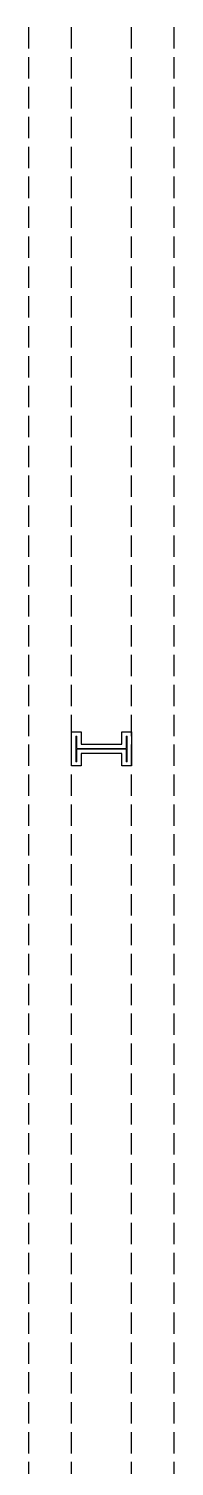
# Model space of a CAD drawing. Extents: x -474411 to 577939, y 0 to 1014176.
# Drawn here: x -211304 to -209604, y 805420 to 822252 of the extents above; entities that cross this region are included whole.
import ezdxf

# ---------------------------------------------------------------- set-up
doc = ezdxf.new("R2010")
doc.units = 0
doc.header["$LTSCALE"] = 1000
doc.header["$MEASUREMENT"] = 0
doc.linetypes.add('DASH', pattern=[0.35, 0.25, -0.1])
doc.layers.add('A-HATCH-2', color=251, linetype='Continuous')
doc.layers.add('A-WINDOW', color=140, linetype='Continuous')
doc.layers.add('S-col', color=2, linetype='Continuous', lineweight=0)

# ---------------------------------------------------------------- blocks, each defined once
blk = doc.blocks.new('w4234324')
at = {"layer": 'A-HATCH-2', "color": 8}
blk.add_lwpolyline([(-210804, 813620), (-210804, 814020), (-210692, 814020), (-210692, 813874), (-210216, 813874), (-210216, 814020), (-210104, 814020), (-210104, 813620), (-210216, 813620), (-210216, 813766), (-210692, 813766), (-210692, 813620)], close=True, dxfattribs=at)
at = {"layer": 'S-col', "color": 8}
blk.add_lwpolyline([(-210754, 813670), (-210754, 813970), (-210742, 813970), (-210742, 813824), (-210166, 813824), (-210166, 813970), (-210154, 813970), (-210154, 813670), (-210166, 813670), (-210166, 813816), (-210742, 813816), (-210742, 813670)], close=True, dxfattribs=at)

msp = doc.modelspace()

# ---------------------------------------------------------------- linework, layer by layer
at = {"layer": 'A-HATCH-2', "color": 8, "linetype": 'DASH'}
for p, q in [((-211304.2, 741520), (-211304.2, 832220)), ((-210804.2, 741520), (-210804.2, 832220)), ((-210104.2, 741520), (-210104.2, 832220)), ((-209604.2, 741520), (-209604.2, 832220))]:
    msp.add_line(p, q, dxfattribs=at)

# ---------------------------------------------------------------- block references
at = {"layer": 'A-WINDOW', "color": 8}
msp.add_blockref('w4234324', (0, 0), dxfattribs=at)

doc.saveas('drawing.dxf')
